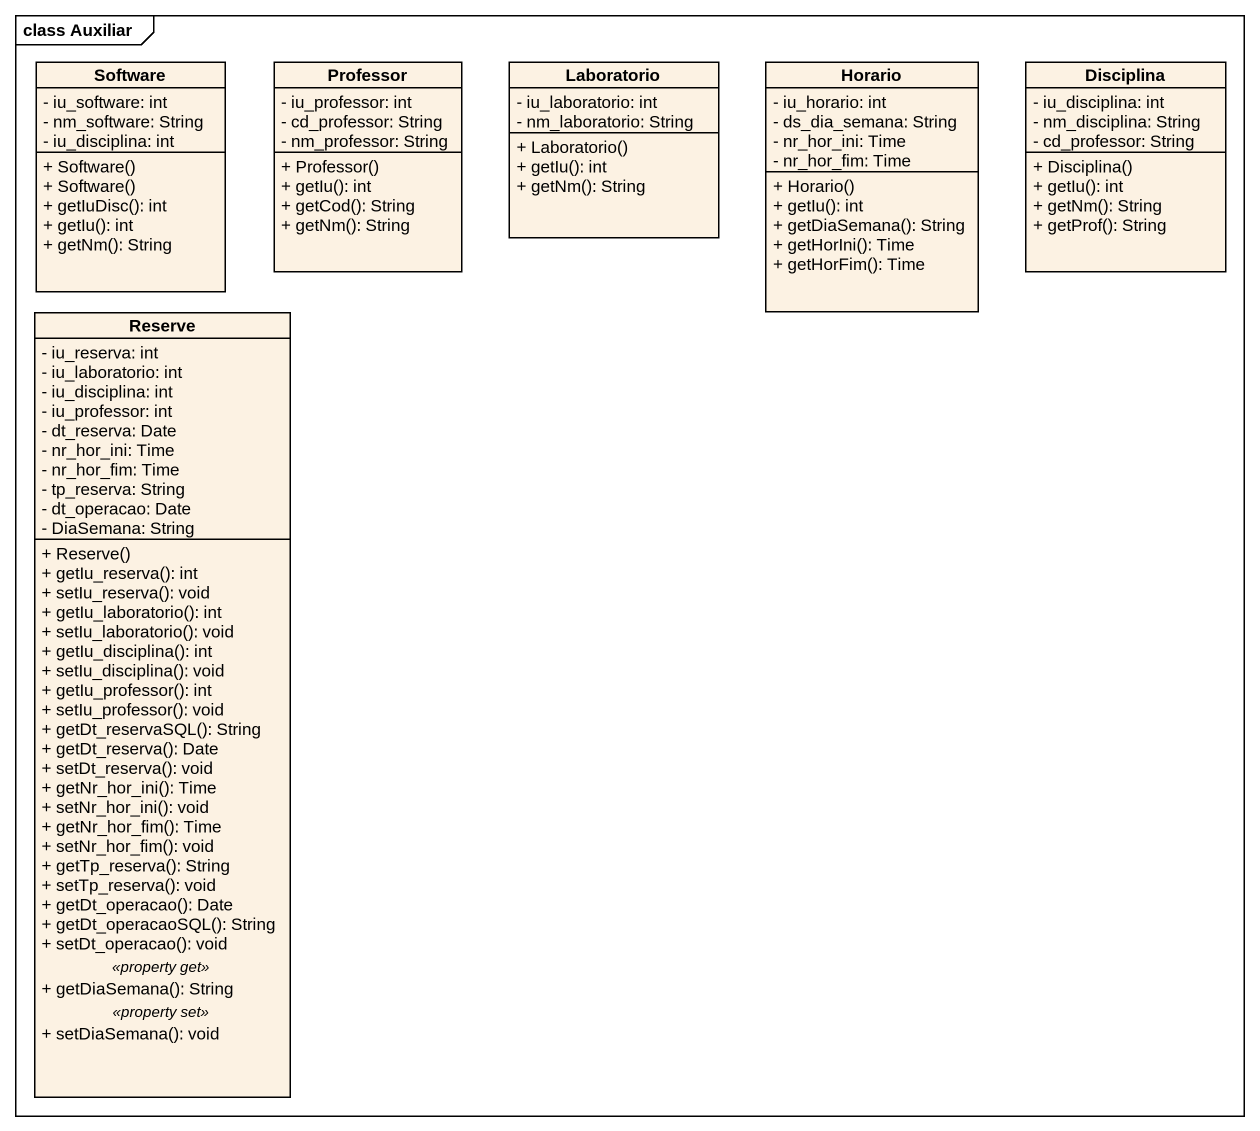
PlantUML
@startuml
mainframe class Auxiliar
hide circle
hide empty members
skinparam classAttributeIconSize 0
class Software {
  - iu_software: int
  - nm_software: String
  - iu_disciplina: int
  + Software()
  + Software()
  + getIuDisc(): int
  + getIu(): int
  + getNm(): String
}
class Professor {
  - iu_professor: int
  - cd_professor: String
  - nm_professor: String
  + Professor()
  + getIu(): int
  + getCod(): String
  + getNm(): String
}
class Laboratorio {
  - iu_laboratorio: int
  - nm_laboratorio: String
  + Laboratorio()
  + getIu(): int
  + getNm(): String
}
class Horario {
  - iu_horario: int
  - ds_dia_semana: String
  - nr_hor_ini: Time
  - nr_hor_fim: Time
  + Horario()
  + getIu(): int
  + getDiaSemana(): String
  + getHorIni(): Time
  + getHorFim(): Time
}
class Disciplina {
  - iu_disciplina: int
  - nm_disciplina: String
  - cd_professor: String
  + Disciplina()
  + getIu(): int
  + getNm(): String
  + getProf(): String
}
class Reserve {
  - iu_reserva: int
  - iu_laboratorio: int
  - iu_disciplina: int
  - iu_professor: int
  - dt_reserva: Date
  - nr_hor_ini: Time
  - nr_hor_fim: Time
  - tp_reserva: String
  - dt_operacao: Date
  - DiaSemana: String
  --
  + Reserve()
  + getIu_reserva(): int
  + setIu_reserva(): void
  + getIu_laboratorio(): int
  + setIu_laboratorio(): void
  + getIu_disciplina(): int
  + setIu_disciplina(): void
  + getIu_professor(): int
  + setIu_professor(): void
  + getDt_reservaSQL(): String
  + getDt_reserva(): Date
  + setDt_reserva(): void
  + getNr_hor_ini(): Time
  + setNr_hor_ini(): void
  + getNr_hor_fim(): Time
  + setNr_hor_fim(): void
  + getTp_reserva(): String
  + setTp_reserva(): void
  + getDt_operacao(): Date
  + getDt_operacaoSQL(): String
  + setDt_operacao(): void
  .. <<property get>> ..
  + getDiaSemana(): String
  .. <<property set>> ..
  + setDiaSemana(): void
}
@enduml
